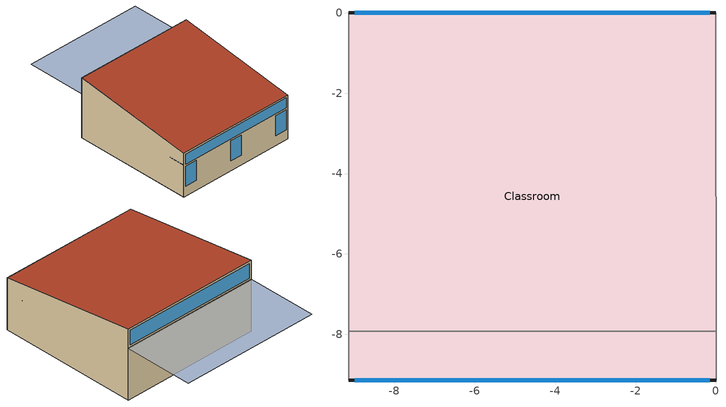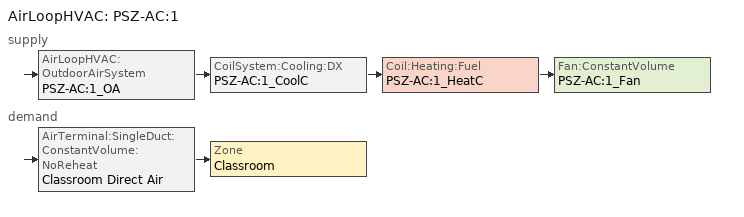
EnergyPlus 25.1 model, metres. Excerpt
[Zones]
Classroom
 floor ground (Unheated 8in Exterior Slab w/ Carpet): -9.14,-9.14 -9.14,0 0,0 0,-9.14 z0
 wall outside (Mass R-7.6 ci Exterior Wall): -9.14,-9.14 0,-9.14 z0:3.35; 0,0 -9.14,0 z3.35:4.57
 wall adiabatic (Interior Wall): 0,0 -9.14,0 z0:3.35; -9.14,0,4.57 -9.14,0,0 -9.14,-9.14,0 -9.14,-9.14,3.35; 0,-9.14,3.35 0,-9.14,0 0,0,0 0,0,4.57
 wall adiabatic (LIGHT_SHELF_CONSTRUCTION): 0,-7.92 -9.14,-7.92 -9.14,-9.14 0,-9.14 z2.44
 window (Vision Window): -8.99,-9.14 -8.08,-9.14 / -5.03,-9.14 -4.11,-9.14 / -1.07,-9.14 -0.15,-9.14 z0.76:2.29
 window (Daylight Window): -8.99,-9.14 -0.15,-9.14 z2.44:3.2; -0.15,0 -8.99,0 z3.51:4.42
 roof outside (IEAD R-15 ci Roof): -9.14,0,4.57 -9.14,-9.14,3.35 0,-9.14,3.35 0,0,4.57
shading: -9.14,0 0,0 0,4.57 -9.14,4.57 z3.35
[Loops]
AirLoopHVAC 'PSZ-AC:1'
 supply: AirLoopHVAC:OutdoorAirSystem 'PSZ-AC:1_OA' > CoilSystem:Cooling:DX 'PSZ-AC:1_CoolC' > Coil:Heating:Fuel 'PSZ-AC:1_HeatC' > Fan:ConstantVolume 'PSZ-AC:1_Fan'
 demand: AirTerminal:SingleDuct:ConstantVolume:NoReheat 'Classroom Direct Air' > Zone 'Classroom'
[Building]
50 K-12 TSD Classroom: North Axis {deg}=0; Terrain=City; Loads Convergence Tolerance Value {W}=0.04; Temperature Convergence Tolerance Value {deltaC}=0.2; Solar Distribution=FullInteriorAndExterior; Maximum Number of Warmup Days=25; Minimum Number of Warmup Days=6
[Site:Location]
USA CO-BOULDER: Latitude {deg}=40.02; Longitude {deg}=-105.25; Time Zone {hr}=-7; Elevation {m}=1634
[Site:GroundTemperature:BuildingSurface]
19.195, 19.191, 19.215, 19.25, 19.367, 20.429, 21.511, 21.776, 20.44, 19.538, 19.333, 19.237
[Site:WaterMainsTemperature]
Calculation Method=CORRELATION; Annual Average Outdoor Air Temperature {C}=9.84; Maximum Difference In Monthly Average Outdoor Air Temperatures {deltaC}=24.7
[SizingPeriod:DesignDay] Day of Month=21; Dry-Bulb Temperature Range Modifier Type=DefaultMultipliers; Humidity Condition Type=Wetbulb; Barometric Pressure {Pa}=83175; Rain Indicator=No; Snow Indicator=No; Daylight Saving Time Indicator=No; Solar Model Indicator=ASHRAEClearSky; ASHRAE Clear Sky Optical Depth for Beam Irradiance (taub)=0; ASHRAE Clear Sky Optical Depth for Diffuse Irradiance (taud)=0
Name | Month | Day Type | Maximum Dry-Bulb Temperature {C} | Daily Dry-Bulb Temperature Range {deltaC} | Wetbulb or DewPoint at Maximum Dry-Bulb {C} | Wind Speed {m/s} | Wind Direction {deg} | Sky Clearness
BOULDER Ann Htg 99.6% Condns DB | 12 | WinterDesignDay | -18.6 | 0 | -18.6 | 2.9 | 140 | 0
BOULDER Ann Clg .4% Condns DB=>MWB | 7 | SummerDesignDay | 32.9 | 15.2 | 15.9 | 5 | 350 | 1
BOULDER Ann Clg .4% Condns WB=>MDB | 7 | SummerDesignDay | 27.4 | 15.2 | 18.6 | 5 | 350 | 1
[WindowMaterial:SimpleGlazingSystem] U-Factor {W/m2-K}=3.24; Solar Heat Gain Coefficient=0.39
Name | Visible Transmittance
VISION GLASS | 0.25
DAYLIGHT GLASS | 0.7
[Material] Thermal Absorptance=0.9
Name | Roughness | Thickness {m} | Conductivity {W/m-K} | Density {kg/m3} | Specific Heat {J/kg-K} | Solar Absorptance | Visible Absorptance
Roof Membrane | VeryRough | 0.0095 | 0.16 | 1121.29 | 1460 | 0.7 | 0.7
Metal Decking | MediumSmooth | 0.0015 | 45.006 | 7680 | 418.4 | 0.7 | 0.3
GP01 1/2 GYPSUM | Smooth | 0.0127 | 0.16 | 800 | 1090 | 0.7 | 0.5
1in Stucco | Smooth | 0.0253 | 0.6918 | 1858 | 837 | 0.92 | 0.92
8in HW Concrete | MediumRough | 0.2033 | 1.7296 | 2243 | 837 | 0.65 | 0.65
1/2in Gypsum | Smooth | 0.0127 | 0.16 | 784.9 | 830 | 0.92 | 0.92
MAT-CC05 8in HW Concrete | Rough | 0.2032 | 1.311 | 2240 | 836.8 | 0.7 | 0.7
Std Wood 6inch | MediumSmooth | 0.15 | 0.12 | 540 | 1210 | 0.7 | 0.7
Std AC02 | MediumSmooth | 0.0127 | 0.057 | 288 | 1339 | 0.7 | 0.2
Std MAT-CC05 4  MW CONCRETE | Rough | 0.1 | 0.858 | 1968 | 836.8 | 0.7 | 0.2
Std PW05 | MediumSmooth | 0.0191 | 0.115 | 545 | 1213 | 0.78 | 0.78
Std Steel_Brown_Regular | Smooth | 0.0015 | 44.9696 | 7689 | 418 | 0.92 | 0.92
OVERHANG_MATERIAL; LIGHTSHELF_MATERIAL | MediumRough | 0.01 | 1 | 100 | 100 | 0.9 | 0.3
[Material:NoMass] Thermal Absorptance=0.9
Name | Roughness | Thermal Resistance {m2-K/W} | Solar Absorptance | Visible Absorptance
Roof Insulation | MediumRough | 2.64 | 0.7 | 0.7
Wall Insulation | MediumRough | 1.34 | 0.5 | 0.5
CP02 Carpet Pad | VeryRough | 0.2165 | 0.7 | 0.8
Std CP02 CARPET PAD | VeryRough | 0.21648 | 0.7 | 0.8
MAT-AIR-WALL | Rough | 0.207949 | 0.7
Std Opaque Door panel_con; Std Opaque Door panel_semi | MediumRough | 0.12327 | 0.7 | 0.7
Std Overhead Door Panel | MediumRough | 0.255345 | 0.7 | 0.7
[Construction]
InteriorFurnishings: Std Wood 6inch
INT-FLOOR-UNDERSIDE: Std CP02 CARPET PAD, Std MAT-CC05 4  MW CONCRETE
INT-FLOOR-SLAB: Std MAT-CC05 4  MW CONCRETE
DropCeiling: Std AC02
Sloped_Metal_Roof: Std Steel_Brown_Regular, Std PW05
Gable_Wall: Std PW05
AIR-WALL: MAT-AIR-WALL
Std Swinging Door_con: Std Opaque Door panel_con
Std Swinging Door_semi: Std Opaque Door panel_semi
Std Overhead Door: Std Overhead Door Panel
Vision Window: VISION GLASS
Daylight Window: DAYLIGHT GLASS
IEAD R-15 ci Roof: Roof Membrane, Roof Insulation, Metal Decking
Interior Wall: GP01 1/2 GYPSUM, GP01 1/2 GYPSUM
Mass R-7.6 ci Exterior Wall: 1in Stucco, 8in HW Concrete, Wall Insulation, 1/2in Gypsum
Unheated 8in Exterior Slab w/ Carpet: MAT-CC05 8in HW Concrete, CP02 Carpet Pad
OVERHANG_CONSTRUCTION: OVERHANG_MATERIAL
LIGHT_SHELF_CONSTRUCTION: LIGHTSHELF_MATERIAL
[WindowMaterial:Shade]
MEDIUM REFLECT - MEDIUM TRANS SHADE: Solar Transmittance=0.4; Solar Reflectance=0.5; Visible Transmittance=0.4; Visible Reflectance=0.4; Infrared Hemispherical Emissivity=0.9; Infrared Transmittance=0; Thickness {m}=0.005; Conductivity {W/m-K}=0.1; Shade to Glass Distance {m}=0.05; Top Opening Multiplier=0.5; Bottom Opening Multiplier=0.5; Left-Side Opening Multiplier=0.5; Right-Side Opening Multiplier=0.5; Airflow Permeability=0
[ComponentCost:LineItem]
Name | Line Item Type | Item | Cost per Area {$/m2} | Cost per Each {$} | Quantity | Cost per Unit of Output Capacity {$/kW}
Interior Furnishings | Construction | InteriorFurnishings | 1
Interior Floor | Construction | INT-FLOOR-UNDERSIDE | 15
Interior Floor Slab | Construction | INT-FLOOR-SLAB | 35
Drop Ceiling | Construction | DropCeiling | 10
Sloped Metal Roof | Construction | Sloped_Metal_Roof | 1
Gable Wall | Construction | Gable_Wall | 1
Air Wall | Construction | AIR-WALL | 1
Swinging Door Conditioned | Construction | Std Swinging Door_con | 1
Swinging Door Semi-conditioned | Construction | Std Swinging Door_semi | 1
Overhead Door | Construction | Std Overhead Door | 1
other:Vision Window | Construction | Vision Window | 1
other:Daylight Window | Construction | Daylight Window | 1
roofs:IEAD R-15 ci Roof | Construction | IEAD R-15 ci Roof | 1
int-walls:Interior Wall | Construction | Interior Wall | 1
ext-walls:Mass R-7.6 ci Exterior Wall | Construction | Mass R-7.6 ci Exterior Wall | 1
ext-slab:Unheated 8in Exterior Slab w/ Carpet | Construction | Unheated 8in Exterior Slab w/ Carpet | 1
Infiltration:Classroom | General | Classroom |  | 1 | 0.0276
People:Classroom | General | Classroom |  | 1 | 29.2645
LIGHTING EQUIP:Classroom | Lights | Classroom |  |  |  | 1
ElectricEquipment:Classroom:PlugMisc | General | Classroom |  | 1 | 0.4498
[Zone]
Classroom: Type=1; Multiplier=1; Ceiling Height {m}=-9999; Volume {m3}=331.3071; Floor Area {m2}=autocalculate; Part of Total Floor Area=Yes
[InternalMass]
Classroom Internal Mass: Construction=InteriorFurnishings; Zone or ZoneList=Classroom; Surface Area {m2}=167.2255
[ZoneInfiltration:DesignFlowRate]
Classroom_Infiltration: Zone or ZoneList or Space or SpaceList=Classroom; Schedule=INFIL_SCH; Design Flow Rate Calculation Method=Flow/Zone; Design Flow Rate {m3/s}=0.0276; Constant Term Coefficient=1; Temperature Term Coefficient=0; Velocity Term Coefficient=0; Velocity Squared Term Coefficient=0
[People]
Classroom People: Zone or ZoneList or Space or SpaceList=Classroom; Number of People Schedule=BLDG_OCC_SCH; Number of People Calculation Method=People; Number of People=29.2645; Fraction Radiant=0.3; Sensible Heat Fraction=AUTOCALCULATE; Activity Level Schedule=ACTIVITY_SCH; Carbon Dioxide Generation Rate {m3/s-W}=3.82E-8; Enable ASHRAE 55 Comfort Warnings=No; Mean Radiant Temperature Calculation Type=EnclosureAveraged; Work Efficiency Schedule=WORK_EFF_SCH; Clothing Insulation Calculation Method=ClothingInsulationSchedule; Clothing Insulation Schedule=CLOTHING_SCH; Air Velocity Schedule=AIR_VELO_SCH; Thermal Comfort Model 1 Type=FANGER
[Lights]
Classroom_Lights: Zone or ZoneList or Space or SpaceList=Classroom; Schedule=BLDG_LIGHT_SCH; Design Level Calculation Method=LightingLevel; Lighting Level {W}=782.6152; Return Air Fraction=0; Fraction Radiant=0.7; Fraction Visible=0.2; Fraction Replaceable=1; Return Air Fraction Calculated from Plenum Temperature=No
[ElectricEquipment]
Classroom_PlugMisc_Equip: Zone or ZoneList or Space or SpaceList=Classroom; Schedule=BLDG_EQUIP_SCH; Design Level Calculation Method=EquipmentLevel; Design Level {W}=449.8365; Fraction Latent=0; Fraction Radiant=0.5; Fraction Lost=0
[Sizing:Zone]
Classroom: Zone Cooling Design Supply Air Temperature Input Method=SupplyAirTemperature; Zone Cooling Design Supply Air Temperature {C}=14; Zone Heating Design Supply Air Temperature Input Method=SupplyAirTemperature; Zone Heating Design Supply Air Temperature {C}=40; Zone Cooling Design Supply Air Humidity Ratio {kgWater/kgDryAir}=0.0085; Zone Heating Design Supply Air Humidity Ratio {kgWater/kgDryAir}=0.008; Design Specification Outdoor Air Object=SZ DSOA Classroom; Cooling Design Air Flow Method=DesignDay; Cooling Design Air Flow Rate {m3/s}=0; Cooling Minimum Air Flow per Zone Floor Area {m3/s-m2}=.000762; Cooling Minimum Air Flow {m3/s}=0; Cooling Minimum Air Flow Fraction=0; Heating Design Air Flow Method=DesignDay; Heating Design Air Flow Rate {m3/s}=0; Heating Maximum Air Flow per Zone Floor Area {m3/s-m2}=.002032; Heating Maximum Air Flow {m3/s}=.1415762; Heating Maximum Air Flow Fraction=0.3; Account for Dedicated Outdoor Air System=No; Dedicated Outdoor Air System Control Strategy=NeutralSupplyAir; Dedicated Outdoor Air Low Setpoint Temperature for Design {C}=autosize; Dedicated Outdoor Air High Setpoint Temperature for Design {C}=autosize; Zone Load Sizing Method=Sensible Load Only No Latent Load; Zone Latent Cooling Design Supply Air Humidity Ratio Input Method=HumidityRatioDifference; Zone Cooling Design Supply Air Humidity Ratio Difference {kgWater/kgDryAir}=0.005; Zone Latent Heating Design Supply Air Humidity Ratio Input Method=HumidityRatioDifference; Zone Humidification Design Supply Air Humidity Ratio Difference {kgWater/kgDryAir}=0.005
[DesignSpecification:OutdoorAir]
SZ DSOA Classroom: Outdoor Air Method=Flow/Zone; Outdoor Air Flow per Person {m3/s-person}=0; Outdoor Air Flow per Zone Floor Area {m3/s-m2}=0; Outdoor Air Flow per Zone {m3/s}=0.189132
[ZoneControl:Thermostat]
Classroom Thermostat: Zone or ZoneList=Classroom; Control Type Schedule=Dual Zone Control Type Sched; Control 1=Classroom DualSPSched
[ThermostatSetpoint:DualSetpoint]
Classroom DualSPSched: Heating Setpoint Temperature Schedule=HtgSetP_Sch; Cooling Setpoint Temperature Schedule=ClgSetP_Sch
[Zone equipment]
Classroom: Classroom Direct Air
[AirTerminal:SingleDuct:ConstantVolume:NoReheat]
Classroom Direct Air: Availability Schedule=ALWAYS_ON; Maximum Air Flow Rate {m3/s}=AUTOSIZE
[SetpointManager:SingleZone:Reheat]
SupAirTemp MngrClassroom: Control Variable=Temperature; Minimum Supply Air Temperature {C}=10; Maximum Supply Air Temperature {C}=50; Control Zone=Classroom; Setpoint Node or NodeList=PSZ-AC:1 Supply Equipment Outlet Node
[AirLoopHVAC]
PSZ-AC:1: Design Supply Air Flow Rate {m3/s}=AUTOSIZE
[SetpointManager:MixedAir] Control Variable=Temperature
Name | Setpoint Node or NodeList
PSZ-AC:1_CoolC SAT Manager | PSZ-AC:1_CoolC-PSZ-AC:1_HeatCNode
PSZ-AC:1_HeatC MixedAir Manager | PSZ-AC:1_HeatC-PSZ-AC:1_FanNode
PSZ-AC:1_OAMixed Air Temp Manager | PSZ-AC:1_OA-PSZ-AC:1_CoolCNode
[Sizing:System]
PSZ-AC:1: Type of Load to Size On=Sensible; Design Outdoor Air Flow Rate {m3/s}=AUTOSIZE; Central Heating Maximum System Air Flow Ratio=1; Preheat Design Temperature {C}=7; Preheat Design Humidity Ratio {kgWater/kgDryAir}=0.008; Precool Design Temperature {C}=12.8; Precool Design Humidity Ratio {kgWater/kgDryAir}=0.008; Central Cooling Design Supply Air Temperature {C}=12.8; Central Heating Design Supply Air Temperature {C}=40; Type of Zone Sum to Use=NonCoincident; 100% Outdoor Air in Cooling=No; 100% Outdoor Air in Heating=No; Central Cooling Design Supply Air Humidity Ratio {kgWater/kgDryAir}=0.0085; Central Heating Design Supply Air Humidity Ratio {kgWater/kgDryAir}=0.008; Cooling Supply Air Flow Rate Method=DesignDay; Cooling Supply Air Flow Rate {m3/s}=0; Heating Supply Air Flow Rate Method=DesignDay; Heating Supply Air Flow Rate {m3/s}=0; System Outdoor Air Method=ZoneSum; Zone Maximum Outdoor Air Fraction=1; Cooling Design Capacity Method=CoolingDesignCapacity; Cooling Design Capacity {W}=autosize; Heating Design Capacity Method=HeatingDesignCapacity; Heating Design Capacity {W}=autosize; Central Cooling Capacity Control Method=OnOff
[AvailabilityManager:NightCycle]
PSZ-AC:1 Availability Manager: Applicability Schedule=Always_On; Fan Schedule=HVACOperationSchd; Control Type=CycleOnAny; Thermostat Tolerance {deltaC}=1; Cycling Run Time Control Type=FixedRunTime; Cycling Run Time {s}=1800
[Controller:OutdoorAir]
PSZ-AC:1_OA_Controller: Minimum Outdoor Air Flow Rate {m3/s}=AUTOSIZE; Maximum Outdoor Air Flow Rate {m3/s}=AUTOSIZE; Economizer Control Type=DifferentialDryBulb; Economizer Control Action Type=ModulateFlow; Economizer Maximum Limit Dry-Bulb Temperature {C}=28; Economizer Maximum Limit Enthalpy {J/kg}=64000; Economizer Minimum Limit Dry-Bulb Temperature {C}=-100; Lockout Type=NoLockout; Minimum Limit Type=FixedMinimum; Minimum Outdoor Air Schedule=MinOA_Sched
[CoilSystem:Cooling:DX]
PSZ-AC:1_CoolC: Availability Schedule=ALWAYS_ON; Cooling Coil=PSZ-AC:1_CoolC DXCoil
[Coil:Cooling:DX:SingleSpeed]
PSZ-AC:1_CoolC DXCoil: Availability Schedule=ALWAYS_ON; Gross Rated Total Cooling Capacity {W}=AUTOSIZE; Gross Rated Sensible Heat Ratio=AUTOSIZE; Gross Rated Cooling COP {W/W}=3; Rated Air Flow Rate {m3/s}=AUTOSIZE; 2017 Rated Evaporator Fan Power Per Volume Flow Rate {W/(m3/s)}=773.3; Total Cooling Capacity Function of Temperature Curve=PSZ-AC:1_CoolCStandard10Ton_CapFT; Total Cooling Capacity Function of Flow Fraction Curve=PSZ-AC:1_CoolCStandard10Ton_CapFF; Energy Input Ratio Function of Temperature Curve=PSZ-AC:1_CoolCStandard10Ton_EIRFT; Energy Input Ratio Function of Flow Fraction Curve=PSZ-AC:1_CoolCStandard10Ton_EIRFFF; Part Load Fraction Correlation Curve=PSZ-AC:1_CoolCStandard10Ton_PLR; Minimum Outdoor Dry-Bulb Temperature for Compressor Operation {C}=-25
[Coil:Heating:Fuel]
PSZ-AC:1_HeatC: Availability Schedule=ALWAYS_ON; Fuel Type=NaturalGas; Burner Efficiency=0.8; Nominal Capacity {W}=AUTOSIZE
[Fan:ConstantVolume]
PSZ-AC:1_Fan: Availability Schedule=HVACOperationSchd; Fan Total Efficiency=0.4; Pressure Rise {Pa}=500; Maximum Flow Rate {m3/s}=AUTOSIZE; Motor Efficiency=0.9; Motor In Airstream Fraction=1
[DaylightingDevice:Shelf]
Name | Window | Outside Shelf | Outside Shelf Construction | View Factor to Outside Shelf | Inside Shelf
Lightshelf_exterior | Clerestory Window | Shade_hall | OVERHANG_CONSTRUCTION | 0.5
Lightshelf_interior | Daylighting Window |  |  |  | Lightshelf_interior-geom
[WindowShadingControl]
Shade_control-view-Classroom: Zone=Classroom; Shading Type=InteriorShade; Shading Control Type=AlwaysOn; Shading Control Is Scheduled=NO; Glare Control Is Active=NO; Shading Device Material=MEDIUM REFLECT - MEDIUM TRANS SHADE; Type of Slat Angle Control for Blinds=FixedSlatAngle; Daylighting Control Object=Classroom_DaylCtrl; Multiple Surface Control Type=Sequential; Fenestration Surface 1=Punched Window 1; Fenestration Surface 2=Punched Window 2; Fenestration Surface 3=Punched Window 3
[Daylighting:Controls]
Classroom_DaylCtrl: Zone or Space=Classroom; Daylighting Method=SplitFlux; Lighting Control Type=ContinuousOff; Minimum Input Power Fraction for Continuous or ContinuousOff Dimming Control=0.2; Minimum Light Output Fraction for Continuous or ContinuousOff Dimming Control=0.01; Number of Stepped Control Steps=1; Probability Lighting will be Reset When Needed in Manual Stepped Control=0; Glare Calculation Daylighting Reference Point=Classroom_DaylRefPt1; Glare Calculation Azimuth Angle of View Direction Clockwise from Zone y-Axis {deg}=180; Maximum Allowable Discomfort Glare Index=20; Daylighting Reference Point 1=Classroom_DaylRefPt1; Fraction of Lights Controlled by Reference Point 1=0.5; Illuminance Setpoint at Reference Point 1 {lux}=400; Daylighting Reference Point 2=Classroom_DaylRefPt2; Fraction of Lights Controlled by Reference Point 2=0.5; Illuminance Setpoint at Reference Point 2 {lux}=400
[Curve:Biquadratic] Minimum Value of x=17; Maximum Value of x=22; Minimum Value of y=13; Maximum Value of y=46
Name | Coefficient1 Constant | Coefficient2 x | Coefficient3 x**2 | Coefficient4 y | Coefficient5 y**2 | Coefficient6 x*y
PSZ-AC:1_CoolCStandard10Ton_CapFT | 0.42415 | 0.04426 | -0.00042 | 0.00333 | -0.00008 | -0.00021
PSZ-AC:1_CoolCStandard10Ton_EIRFT | 1.23649 | -0.02431 | 0.00057 | -0.01434 | 0.00063 | -0.00038
[Curve:Quadratic]
Name | Coefficient1 Constant | Coefficient2 x | Coefficient3 x**2 | Minimum Value of x | Maximum Value of x
PSZ-AC:1_CoolCStandard10Ton_CapFF | 0.77136 | 0.34053 | -0.11088 | 0.75918 | 1.13877
PSZ-AC:1_CoolCStandard10Ton_EIRFFF | 1.2055 | -0.32953 | 0.12308 | 0.75918 | 1.13877
PSZ-AC:1_CoolCStandard10Ton_PLR | 0.771 | 0.229 | 0 | 0 | 1
[Schedule:Compact]
BLDG_LIGHT_SCH: Through: 6/30, For: Weekdays SummerDesignDay, Until: 06:00, 0, Until: 17:00, 1, Until: 24:00, 0, For: Weekends WinterDesignDay Holidays AllOtherDays, Until: 24:00, 0, Through: 9/1, For: Weekdays SummerDesignDay, Until: 06:00, 0, Until: 17:00, 1, Until: 24:00, 0, For: Weekends WinterDesignDay Holidays AllOtherDays, Until: 24:00, 0, Through: 12/31, For: Weekdays SummerDesignDay, Until: 06:00, 0, Until: 17:00, 1, Until: 24:00, 0, For: Weekends WinterDesignDay Holidays AllOtherDays, Until: 24:00, 0
BLDG_EQUIP_SCH: Through: 6/30, For: Weekdays SummerDesignDay, Until: 08:00, 0.35, Until: 17:00, 0.95, Until: 24:00, 0.35, For: Weekends WinterDesignDay Holidays AllOtherDays, Until: 24:00, 0.35, Through: 9/1, For: Weekdays SummerDesignDay, Until: 08:00, 0.25, Until: 17:00, 0.5, Until: 24:00, 0.25, For: Weekends WinterDesignDay Holidays AllOtherDays, Until: 24:00, 0.25, Through: 12/31, For: Weekdays SummerDesignDay, Until: 08:00, 0.35, Until: 17:00, 0.95, Until: 24:00, 0.35, For: Weekends WinterDesignDay Holidays AllOtherDays, Until: 24:00, 0.35
BLDG_OCC_SCH: Through: 6/15, For: Weekdays SummerDesignDay, Until: 08:00, 0, Until: 16:00, 0.7, Until: 21:00, 0.15, Until: 24:00, 0, For: Weekends WinterDesignDay Holidays AllOtherDays, Until: 24:00, 0, Through: 9/15, For: Weekdays SummerDesignDay, Until: 08:00, 0, Until: 16:00, 0.15, Until: 21:00, 0.15, Until: 24:00, 0, For: Weekends WinterDesignDay Holidays AllOtherDays, Until: 24:00, 0, Through: 12/31, For: Weekdays SummerDesignDay, Until: 08:00, 0, Until: 16:00, 0.7, Until: 21:00, 0.15, Until: 24:00, 0, For: Weekends WinterDesignDay Holidays AllOtherDays, Until: 24:00, 0
INFIL_SCH: Through: 12/31, For: AllDays, Until: 07:00, 1, Until: 21:00, 0.5, Until: 24:00, 1
ALWAYS_ON: Through: 12/31, For: AllDays, Until: 24:00, 1
WORK_EFF_SCH: Through: 12/31, For: AllDays, Until: 24:00, 0
AIR_VELO_SCH: Through: 12/31, For: AllDays, Until: 24:00, 0.2
CLOTHING_SCH: Through: 04/30, For: AllDays, Until: 24:00, 1.1, Through: 09/30, For: AllDays, Until: 24:00, 0.6, Through: 12/31, For: AllDays, Until: 24:00, 1.1
Dual Zone Control Type Sched: Through: 12/31, For: AllDays, Until: 24:00, 4
HVACOperationSchd: Through: 12/31, For: Weekdays SummerDesignDay, Until: 07:00, 0, Until: 21:00, 1, Until: 24:00, 0, For: Weekends WinterDesignDay Holidays AllOtherDays, Until: 24:00, 0
HTGSETP_SCH: Through: 12/31, For: SummerDesignDay, Until: 24:00, 16, For: WinterDesignDay, Until: 24:00, 21, For: Weekdays, Until: 07:00, 16, Until: 21:00, 21, Until: 24:00, 16, For: Weekends Holidays AllOtherDays, Until: 24:00, 16
CLGSETP_SCH: Through: 12/31, For: SummerDesignDay, Until: 24:00, 19, For: WinterDesignDay, Until: 24:00, 31, For: Weekends, Until: 24:00, 31, For: Weekdays Holidays AllOtherDays, Until: 07:00, 31, Until: 21:00, 25, Until: 24:00, 31
MinOA_Sched: Through: 12/31, For: Weekdays SummerDesignDay, Until: 07:00, 0, Until: 21:00, 1, Until: 24:00, 0, For: Weekends WinterDesignDay Holidays AllOtherDays, Until: 24:00, 1
ACTIVITY_SCH: Through: 12/31, For: AllDays, Until: 24:00, 120
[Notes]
Start SimMetaData
WeatherFileName=USA_CO_Boulder_TMY2.epw
End SimMetaData
BOULDER_CO_USA Annual Heating 99.6%, MaxDB=-18.6°C
BOULDER_CO_USA Annual Cooling (DB=>MWB) .4%, MaxDB=32.9°C MWB=15.9°C
